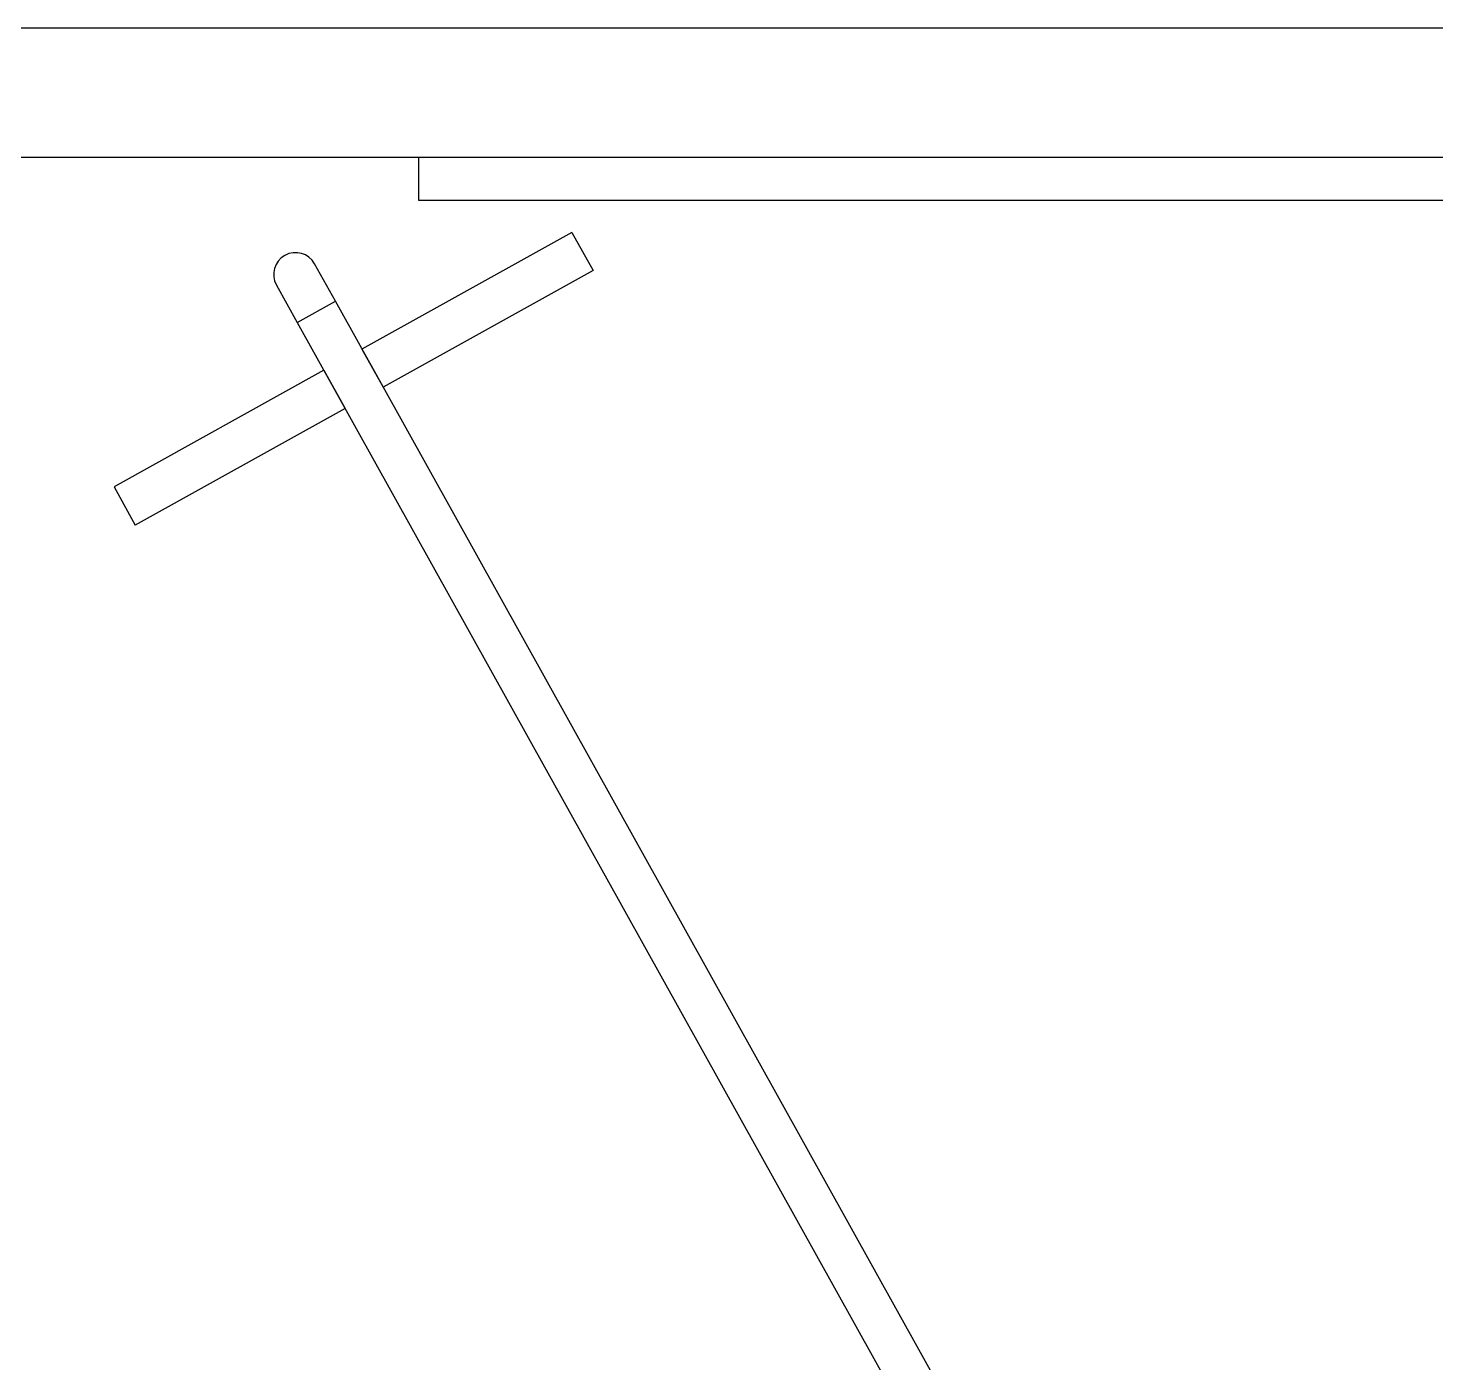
# Model space of a CAD drawing. Header units: millimetres. Extents: x -13464 to 9471, y -517 to 17126.
# Drawn here: x 3422 to 5060, y 12019 to 13573 of the extents above; entities that cross this region are included whole.
import ezdxf

# ---------------------------------------------------------------- set-up
doc = ezdxf.new("R2010")
doc.units = ezdxf.units.MM

msp = doc.modelspace()

# ---------------------------------------------------------------- linework, layer by layer
at = {"color": 7, "linetype": 'Continuous', "lineweight": 25}
for p, q in [((8103.7, 13572.7), (2926.9, 13572.7)), ((3076.9, 13422.7), (7953.7, 13422.7)), ((3876.9, 13371.9), (3876.9, 13422.7)), ((7953.7, 13371.9), (3876.9, 13371.9)), ((4055, 13334.9), (3810.8, 13199.1)), ((4055, 13334.9), (4079.7, 13290.5)), ((3779.9, 13254.7), (3755.6, 13298.4)), ((4079.7, 13290.5), (3835.5, 13154.7)), ((3711.2, 13273.7), (3735.5, 13230)), ((3735.5, 13230), (3779.9, 13254.7)), ((4620.5, 11743.9), (3779.9, 13254.7)), ((3735.5, 13230), (4576.1, 11719.3)), ((3810.8, 13199.1), (3835.5, 13154.7)), ((3766.5, 13174.4), (3522.3, 13038.6)), ((3766.5, 13174.4), (3791.2, 13130)), ((3791.2, 13130), (3547, 12994.2)), ((3522.3, 13038.6), (3547, 12994.2))]:
    msp.add_line(p, q, dxfattribs=at)
msp.add_arc((3733.4, 13286), 25.4, 29.0904, 209.0904, dxfattribs=at)

doc.saveas('drawing.dxf')
